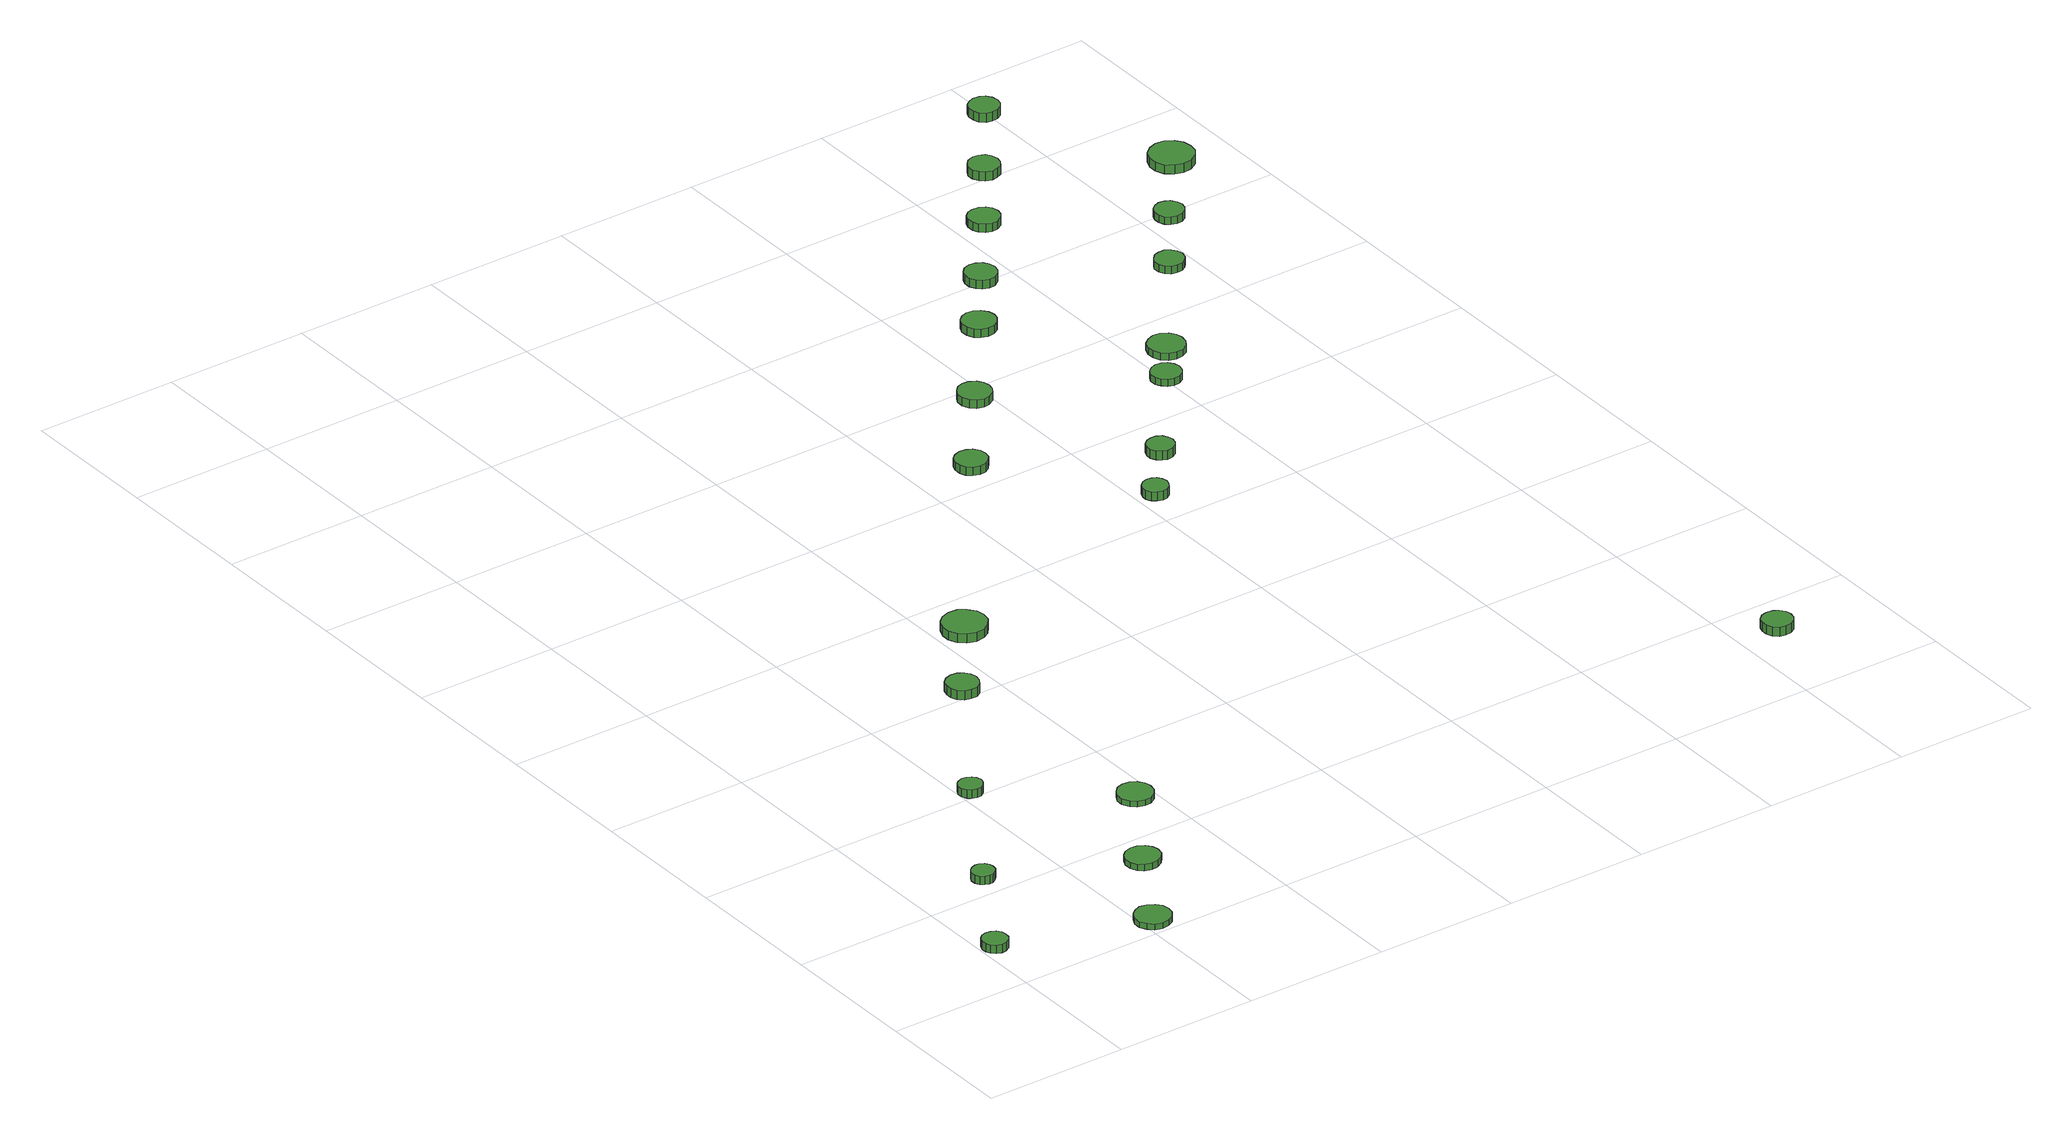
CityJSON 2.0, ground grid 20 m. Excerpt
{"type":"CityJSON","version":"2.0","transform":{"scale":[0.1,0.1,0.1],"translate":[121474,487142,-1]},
"CityObjects":{
"tree1":{"type":"SolitaryVegetationObject","attributes":{"function":"something"},"geometry":[{"type":"MultiSurface","lod":"1","boundaries":[[[0,1,2,3,4,5,6,7,8,9,10,11,12,13,14]],[[15,16,17,18,19,20,21,22,23,24,25,26,27,28,29]],[[0,29,28,1]],[[1,28,27,2]],[[2,27,26,3]],[[3,26,25,4]],[[4,25,24,5]],[[5,24,23,6]],[[6,23,22,7]],[[7,22,21,8]],[[8,21,20,9]],[[9,20,19,10]],[[10,19,18,11]],[[11,18,17,12]],[[12,17,16,13]],[[13,16,15,14]],[[14,15,29,0]]]}]},
"tree2":{"type":"SolitaryVegetationObject","attributes":{"function":"something"},"geometry":[{"type":"MultiSurface","lod":"1","boundaries":[[[30,31,32,33,34,35,36,37,38,39,40,41,42,43,44]],[[45,46,47,48,49,50,51,52,53,54,55,56,57,58,59]],[[30,59,58,31]],[[31,58,57,32]],[[32,57,56,33]],[[33,56,55,34]],[[34,55,54,35]],[[35,54,53,36]],[[36,53,52,37]],[[37,52,51,38]],[[38,51,50,39]],[[39,50,49,40]],[[40,49,48,41]],[[41,48,47,42]],[[42,47,46,43]],[[43,46,45,44]],[[44,45,59,30]]]}]},
"tree3":{"type":"SolitaryVegetationObject","attributes":{"function":"something"},"geometry":[{"type":"MultiSurface","lod":"1","boundaries":[[[60,61,62,63,64,65,66,67,68,69,70,71,72,73,74]],[[75,76,77,78,79,80,81,82,83,84,85,86,87,88,89]],[[60,89,88,61]],[[61,88,87,62]],[[62,87,86,63]],[[63,86,85,64]],[[64,85,84,65]],[[65,84,83,66]],[[66,83,82,67]],[[67,82,81,68]],[[68,81,80,69]],[[69,80,79,70]],[[70,79,78,71]],[[71,78,77,72]],[[72,77,76,73]],[[73,76,75,74]],[[74,75,89,60]]]}]},
"tree4":{"type":"SolitaryVegetationObject","attributes":{"function":"something"},"geometry":[{"type":"MultiSurface","lod":"1","boundaries":[[[90,91,92,93,94,95,96,97,98,99,100,101,102,103,104]],[[105,106,107,108,109,110,111,112,113,114,115,116,117,118,119]],[[90,119,118,91]],[[91,118,117,92]],[[92,117,116,93]],[[93,116,115,94]],[[94,115,114,95]],[[95,114,113,96]],[[96,113,112,97]],[[97,112,111,98]],[[98,111,110,99]],[[99,110,109,100]],[[100,109,108,101]],[[101,108,107,102]],[[102,107,106,103]],[[103,106,105,104]],[[104,105,119,90]]]}]},
"tree5":{"type":"SolitaryVegetationObject","attributes":{"function":"something"},"geometry":[{"type":"MultiSurface","lod":"1","boundaries":[[[120,121,122,123,124,125,126,127,128,129,130,131,132,133,134]],[[135,136,137,138,139,140,141,142,143,144,145,146,147,148,149]],[[120,149,148,121]],[[121,148,147,122]],[[122,147,146,123]],[[123,146,145,124]],[[124,145,144,125]],[[125,144,143,126]],[[126,143,142,127]],[[127,142,141,128]],[[128,141,140,129]],[[129,140,139,130]],[[130,139,138,131]],[[131,138,137,132]],[[132,137,136,133]],[[133,136,135,134]],[[134,135,149,120]]]}]},
"tree6":{"type":"SolitaryVegetationObject","attributes":{"function":"something"},"geometry":[{"type":"MultiSurface","lod":"1","boundaries":[[[150,151,152,153,154,155,156,157,158,159,160,161,162,163,164]],[[165,166,167,168,169,170,171,172,173,174,175,176,177,178,179]],[[150,179,178,151]],[[151,178,177,152]],[[152,177,176,153]],[[153,176,175,154]],[[154,175,174,155]],[[155,174,173,156]],[[156,173,172,157]],[[157,172,171,158]],[[158,171,170,159]],[[159,170,169,160]],[[160,169,168,161]],[[161,168,167,162]],[[162,167,166,163]],[[163,166,165,164]],[[164,165,179,150]]]}]},
"tree7":{"type":"SolitaryVegetationObject","attributes":{"function":"something"},"geometry":[{"type":"MultiSurface","lod":"1","boundaries":[[[180,181,182,183,184,185,186,187,188,189,190,191,192,193,194]],[[195,196,197,198,199,200,201,202,203,204,205,206,207,208,209]],[[180,209,208,181]],[[181,208,207,182]],[[182,207,206,183]],[[183,206,205,184]],[[184,205,204,185]],[[185,204,203,186]],[[186,203,202,187]],[[187,202,201,188]],[[188,201,200,189]],[[189,200,199,190]],[[190,199,198,191]],[[191,198,197,192]],[[192,197,196,193]],[[193,196,195,194]],[[194,195,209,180]]]}]},
"tree8":{"type":"SolitaryVegetationObject","attributes":{"function":"something"},"geometry":[{"type":"MultiSurface","lod":"1","boundaries":[[[210,211,212,213,214,215,216,217,218,219,220,221,222,223,224]],[[225,226,227,228,229,230,231,232,233,234,235,236,237,238,239]],[[210,239,238,211]],[[211,238,237,212]],[[212,237,236,213]],[[213,236,235,214]],[[214,235,234,215]],[[215,234,233,216]],[[216,233,232,217]],[[217,232,231,218]],[[218,231,230,219]],[[219,230,229,220]],[[220,229,228,221]],[[221,228,227,222]],[[222,227,226,223]],[[223,226,225,224]],[[224,225,239,210]]]}]},
"tree9":{"type":"SolitaryVegetationObject","attributes":{"function":"something"},"geometry":[{"type":"MultiSurface","lod":"1","boundaries":[[[240,241,242,243,244,245,246,247,248,249,250,251,252,253,254]],[[255,256,257,258,259,260,261,262,263,264,265,266,267,268,269]],[[240,269,268,241]],[[241,268,267,242]],[[242,267,266,243]],[[243,266,265,244]],[[244,265,264,245]],[[245,264,263,246]],[[246,263,262,247]],[[247,262,261,248]],[[248,261,260,249]],[[249,260,259,250]],[[250,259,258,251]],[[251,258,257,252]],[[252,257,256,253]],[[253,256,255,254]],[[254,255,269,240]]]}]},
"tree10":{"type":"SolitaryVegetationObject","attributes":{"function":"something"},"geometry":[{"type":"MultiSurface","lod":"1","boundaries":[[[270,271,272,273,274,275,276,277,278,279,280,281,282,283,284]],[[285,286,287,288,289,290,291,292,293,294,295,296,297,298,299]],[[270,299,298,271]],[[271,298,297,272]],[[272,297,296,273]],[[273,296,295,274]],[[274,295,294,275]],[[275,294,293,276]],[[276,293,292,277]],[[277,292,291,278]],[[278,291,290,279]],[[279,290,289,280]],[[280,289,288,281]],[[281,288,287,282]],[[282,287,286,283]],[[283,286,285,284]],[[284,285,299,270]]]}]},
"tree11":{"type":"SolitaryVegetationObject","attributes":{"function":"something"},"geometry":[{"type":"MultiSurface","lod":"1","boundaries":[[[300,301,302,303,304,305,306,307,308,309,310,311,312,313,314]],[[315,316,317,318,319,320,321,322,323,324,325,326,327,328,329]],[[300,329,328,301]],[[301,328,327,302]],[[302,327,326,303]],[[303,326,325,304]],[[304,325,324,305]],[[305,324,323,306]],[[306,323,322,307]],[[307,322,321,308]],[[308,321,320,309]],[[309,320,319,310]],[[310,319,318,311]],[[311,318,317,312]],[[312,317,316,313]],[[313,316,315,314]],[[314,315,329,300]]]}]},
"tree12":{"type":"SolitaryVegetationObject","attributes":{"function":"something"},"geometry":[{"type":"MultiSurface","lod":"1","boundaries":[[[330,331,332,333,334,335,336,337,338,339,340,341,342,343,344]],[[345,346,347,348,349,350,351,352,353,354,355,356,357,358,359]],[[330,359,358,331]],[[331,358,357,332]],[[332,357,356,333]],[[333,356,355,334]],[[334,355,354,335]],[[335,354,353,336]],[[336,353,352,337]],[[337,352,351,338]],[[338,351,350,339]],[[339,350,349,340]],[[340,349,348,341]],[[341,348,347,342]],[[342,347,346,343]],[[343,346,345,344]],[[344,345,359,330]]]}]},
"tree13":{"type":"SolitaryVegetationObject","attributes":{"function":"something"},"geometry":[{"type":"MultiSurface","lod":"1","boundaries":[[[360,361,362,363,364,365,366,367,368,369,370,371,372,373,374]],[[375,376,377,378,379,380,381,382,383,384,385,386,387,388,389]],[[360,389,388,361]],[[361,388,387,362]],[[362,387,386,363]],[[363,386,385,364]],[[364,385,384,365]],[[365,384,383,366]],[[366,383,382,367]],[[367,382,381,368]],[[368,381,380,369]],[[369,380,379,370]],[[370,379,378,371]],[[371,378,377,372]],[[372,377,376,373]],[[373,376,375,374]],[[374,375,389,360]]]}]},
"tree14":{"type":"SolitaryVegetationObject","attributes":{"function":"something"},"geometry":[{"type":"MultiSurface","lod":"1","boundaries":[[[390,391,392,393,394,395,396,397,398,399,400,401,402,403,404]],[[405,406,407,408,409,410,411,412,413,414,415,416,417,418,419]],[[390,419,418,391]],[[391,418,417,392]],[[392,417,416,393]],[[393,416,415,394]],[[394,415,414,395]],[[395,414,413,396]],[[396,413,412,397]],[[397,412,411,398]],[[398,411,410,399]],[[399,410,409,400]],[[400,409,408,401]],[[401,408,407,402]],[[402,407,406,403]],[[403,406,405,404]],[[404,405,419,390]]]}]},
"tree15":{"type":"SolitaryVegetationObject","attributes":{"function":"something"},"geometry":[{"type":"MultiSurface","lod":"1","boundaries":[[[420,421,422,423,424,425,426,427,428,429,430,431,432,433,434]],[[435,436,437,438,439,440,441,442,443,444,445,446,447,448,449]],[[420,449,448,421]],[[421,448,447,422]],[[422,447,446,423]],[[423,446,445,424]],[[424,445,444,425]],[[425,444,443,426]],[[426,443,442,427]],[[427,442,441,428]],[[428,441,440,429]],[[429,440,439,430]],[[430,439,438,431]],[[431,438,437,432]],[[432,437,436,433]],[[433,436,435,434]],[[434,435,449,420]]]}]},
"tree16":{"type":"SolitaryVegetationObject","attributes":{"function":"something"},"geometry":[{"type":"MultiSurface","lod":"1","boundaries":[[[450,451,452,453,454,455,456,457,458,459,460,461,462,463,464]],[[465,466,467,468,469,470,471,472,473,474,475,476,477,478,479]],[[450,479,478,451]],[[451,478,477,452]],[[452,477,476,453]],[[453,476,475,454]],[[454,475,474,455]],[[455,474,473,456]],[[456,473,472,457]],[[457,472,471,458]],[[458,471,470,459]],[[459,470,469,460]],[[460,469,468,461]],[[461,468,467,462]],[[462,467,466,463]],[[463,466,465,464]],[[464,465,479,450]]]}]},
"tree17":{"type":"SolitaryVegetationObject","attributes":{"function":"something"},"geometry":[{"type":"MultiSurface","lod":"1","boundaries":[[[480,481,482,483,484,485,486,487,488,489,490,491,492,493,494]],[[495,496,497,498,499,500,501,502,503,504,505,506,507,508,509]],[[480,509,508,481]],[[481,508,507,482]],[[482,507,506,483]],[[483,506,505,484]],[[484,505,504,485]],[[485,504,503,486]],[[486,503,502,487]],[[487,502,501,488]],[[488,501,500,489]],[[489,500,499,490]],[[490,499,498,491]],[[491,498,497,492]],[[492,497,496,493]],[[493,496,495,494]],[[494,495,509,480]]]}]},
"tree18":{"type":"SolitaryVegetationObject","attributes":{"function":"something"},"geometry":[{"type":"MultiSurface","lod":"1","boundaries":[[[510,511,512,513,514,515,516,517,518,519,520,521,522,523,524]],[[525,526,527,528,529,530,531,532,533,534,535,536,537,538,539]],[[510,539,538,511]],[[511,538,537,512]],[[512,537,536,513]],[[513,536,535,514]],[[514,535,534,515]],[[515,534,533,516]],[[516,533,532,517]],[[517,532,531,518]],[[518,531,530,519]],[[519,530,529,520]],[[520,529,528,521]],[[521,528,527,522]],[[522,527,526,523]],[[523,526,525,524]],[[524,525,539,510]]]}]},
"tree19":{"type":"SolitaryVegetationObject","attributes":{"function":"something"},"geometry":[{"type":"MultiSurface","lod":"1","boundaries":[[[540,541,542,543,544,545,546,547,548,549,550,551,552,553,554]],[[555,556,557,558,559,560,561,562,563,564,565,566,567,568,569]],[[540,569,568,541]],[[541,568,567,542]],[[542,567,566,543]],[[543,566,565,544]],[[544,565,564,545]],[[545,564,563,546]],[[546,563,562,547]],[[547,562,561,548]],[[548,561,560,549]],[[549,560,559,550]],[[550,559,558,551]],[[551,558,557,552]],[[552,557,556,553]],[[553,556,555,554]],[[554,555,569,540]]]}]},
"tree20":{"type":"SolitaryVegetationObject","attributes":{"function":"something"},"geometry":[{"type":"MultiSurface","lod":"1","boundaries":[[[570,571,572,573,574,575,576,577,578,579,580,581,582,583,584]],[[585,586,587,588,589,590,591,592,593,594,595,596,597,598,599]],[[570,599,598,571]],[[571,598,597,572]],[[572,597,596,573]],[[573,596,595,574]],[[574,595,594,575]],[[575,594,593,576]],[[576,593,592,577]],[[577,592,591,578]],[[578,591,590,579]],[[579,590,589,580]],[[580,589,588,581]],[[581,588,587,582]],[[582,587,586,583]],[[583,586,585,584]],[[584,585,599,570]]]}]},
"tree21":{"type":"SolitaryVegetationObject","attributes":{"function":"something"},"geometry":[{"type":"MultiSurface","lod":"1","boundaries":[[[600,601,602,603,604,605,606,607,608,609,610,611,612,613,614]],[[615,616,617,618,619,620,621,622,623,624,625,626,627,628,629]],[[600,629,628,601]],[[601,628,627,602]],[[602,627,626,603]],[[603,626,625,604]],[[604,625,624,605]],[[605,624,623,606]],[[606,623,622,607]],[[607,622,621,608]],[[608,621,620,609]],[[609,620,619,610]],[[610,619,618,611]],[[611,618,617,612]],[[612,617,616,613]],[[613,616,615,614]],[[614,615,629,600]]]}]},
"tree22":{"type":"SolitaryVegetationObject","attributes":{"function":"something"},"geometry":[{"type":"MultiSurface","lod":"1","boundaries":[[[630,631,632,633,634,635,636,637,638,639,640,641,642,643,644]],[[645,646,647,648,649,650,651,652,653,654,655,656,657,658,659]],[[630,659,658,631]],[[631,658,657,632]],[[632,657,656,633]],[[633,656,655,634]],[[634,655,654,635]],[[635,654,653,636]],[[636,653,652,637]],[[637,652,651,638]],[[638,651,650,639]],[[639,650,649,640]],[[640,649,648,641]],[[641,648,647,642]],[[642,647,646,643]],[[643,646,645,644]],[[644,645,659,630]]]}]},
"tree23":{"type":"SolitaryVegetationObject","attributes":{"function":"something"},"geometry":[{"type":"MultiSurface","lod":"1","boundaries":[[[660,661,662,663,664,665,666,667,668,669,670,671,672,673,674]],[[675,676,677,678,679,680,681,682,683,684,685,686,687,688,689]],[[660,689,688,661]],[[661,688,687,662]],[[662,687,686,663]],[[663,686,685,664]],[[664,685,684,665]],[[665,684,683,666]],[[666,683,682,667]],[[667,682,681,668]],[[668,681,680,669]],[[669,680,679,670]],[[670,679,678,671]],[[671,678,677,672]],[[672,677,676,673]],[[673,676,675,674]],[[674,675,689,660]]]}]}
},
"vertices":[
[38,94,18],[37,101,18],[33,107,18],[26,110,18],[19,111,18],[12,109,18],[7,104,18],[4,97,18],[4,90,18],[7,84,18],[12,79,18],[19,76,18],[26,77,18],[33,81,18],[37,87,18],[37,87,6],[33,81,6],[26,77,6],[19,76,6],[12,79,6],[7,84,6],[4,90,6],[4,97,6],[7,104,6],[12,109,6],[19,111,6],[26,110,6],[33,107,6],[37,101,6],[38,94,6],
[122,236,18],[121,242,18],[117,247,18],[111,251,18],[105,251,18],[99,249,18],[94,245,18],[91,239,18],[91,232,18],[94,226,18],[99,222,18],[105,220,18],[111,220,18],[117,224,18],[121,229,18],[121,229,6],[117,224,6],[111,220,6],[105,220,6],[99,222,6],[94,226,6],[91,232,6],[91,239,6],[94,245,6],[99,249,6],[105,251,6],[111,251,6],[117,247,6],[121,242,6],[122,236,6],
[242,30,14],[240,40,14],[234,48,14],[225,53,14],[215,55,14],[205,51,14],[198,45,14],[193,35,14],[193,25,14],[198,16,14],[205,9,14],[215,6,14],[225,7,14],[234,12,14],[240,20,14],[240,20,6],[234,12,6],[225,7,6],[215,6,6],[205,9,6],[198,16,6],[193,25,6],[193,35,6],[198,45,6],[205,51,6],[215,55,6],[225,53,6],[234,48,6],[240,40,6],[242,30,6],
[315,152,15],[313,161,15],[307,169,15],[298,174,15],[289,175,15],[279,172,15],[272,166,15],[268,157,15],[268,147,15],[272,138,15],[279,132,15],[289,129,15],[298,130,15],[307,135,15],[313,142,15],[313,142,6],[307,135,6],[298,130,6],[289,129,6],[279,132,6],[272,138,6],[268,147,6],[268,157,6],[272,166,6],[279,172,6],[289,175,6],[298,174,6],[307,169,6],[313,161,6],[315,152,6],
[234,414,18],[232,421,18],[228,426,18],[222,429,18],[216,430,18],[209,428,18],[204,424,18],[201,417,18],[201,411,18],[204,404,18],[209,400,18],[216,398,18],[222,398,18],[228,402,18],[232,407,18],[232,407,6],[228,402,6],[222,398,6],[216,398,6],[209,400,6],[204,404,6],[201,411,6],[201,417,6],[204,424,6],[209,428,6],[216,430,6],[222,429,6],[228,426,6],[232,421,6],[234,414,6],
[399,283,14],[397,293,14],[391,301,14],[383,306,14],[373,307,14],[363,304,14],[356,297,14],[351,288,14],[351,278,14],[356,268,14],[363,262,14],[373,259,14],[383,260,14],[391,265,14],[397,273,14],[397,273,6],[391,265,6],[383,260,6],[373,259,6],[363,262,6],[356,268,6],[351,278,6],[351,288,6],[356,297,6],[363,304,6],[373,307,6],[383,306,6],[391,301,6],[397,293,6],[399,283,6],
[374,616,20],[372,625,20],[367,632,20],[359,637,20],[350,638,20],[341,635,20],[334,629,20],[331,620,20],[331,611,20],[334,603,20],[341,596,20],[350,594,20],[359,594,20],[367,599,20],[372,607,20],[372,607,7],[367,599,7],[359,594,7],[350,594,7],[341,596,7],[334,603,7],[331,611,7],[331,620,7],[334,629,7],[341,635,7],[350,638,7],[359,637,7],[367,632,7],[372,625,7],[374,616,7],
[465,725,25],[463,737,25],[455,747,25],[445,754,25],[432,755,25],[420,751,25],[411,743,25],[406,731,25],[406,719,25],[411,707,25],[420,699,25],[432,695,25],[445,697,25],[455,703,25],[463,713,25],[463,713,12],[455,703,12],[445,697,12],[432,695,12],[420,699,12],[411,707,12],[406,719,12],[406,731,12],[411,743,12],[420,751,12],[432,755,12],[445,754,12],[455,747,12],[463,737,12],[465,725,12],
[701,1045,21],[700,1054,21],[694,1062,21],[686,1066,21],[677,1067,21],[668,1064,21],[661,1058,21],[658,1050,21],[658,1040,21],[661,1032,21],[668,1026,21],[677,1023,21],[686,1024,21],[694,1029,21],[700,1036,21],[700,1036,9],[694,1029,9],[686,1024,9],[677,1023,9],[668,1026,9],[661,1032,9],[658,1040,9],[658,1050,9],[661,1058,9],[668,1064,9],[677,1067,9],[686,1066,9],[694,1062,9],[700,1054,9],[701,1045,9],
[840,853,25],[838,860,25],[834,866,25],[828,869,25],[821,870,25],[814,868,25],[808,863,25],[805,856,25],[805,849,25],[808,842,25],[814,838,25],[821,835,25],[828,836,25],[834,840,25],[838,846,25],[838,846,12],[834,840,12],[828,836,12],[821,835,12],[814,838,12],[808,842,12],[805,849,12],[805,856,12],[808,863,12],[814,868,12],[821,870,12],[828,869,12],[834,866,12],[838,860,12],[840,853,12],
[805,1179,18],[803,1188,18],[798,1196,18],[789,1201,18],[780,1202,18],[771,1199,18],[764,1192,18],[760,1184,18],[760,1174,18],[764,1165,18],[771,1159,18],[780,1156,18],[789,1157,18],[798,1162,18],[803,1170,18],[803,1170,6],[798,1162,6],[789,1157,6],[780,1156,6],[771,1159,6],[764,1165,6],[760,1174,6],[760,1184,6],[764,1192,6],[771,1199,6],[780,1202,6],[789,1201,6],[798,1196,6],[803,1188,6],[805,1179,6],
[911,938,19],[909,945,19],[905,952,19],[898,956,19],[890,956,19],[883,954,19],[877,949,19],[874,942,19],[874,934,19],[877,927,19],[883,922,19],[890,919,19],[898,920,19],[905,924,19],[909,930,19],[909,930,6],[905,924,6],[898,920,6],[890,919,6],[883,922,6],[877,927,6],[874,934,6],[874,942,6],[877,949,6],[883,954,6],[890,956,6],[898,956,6],[905,952,6],[909,945,6],[911,938,6],
[911,1314,18],[909,1323,18],[903,1331,18],[895,1336,18],[885,1337,18],[876,1334,18],[869,1328,18],[865,1319,18],[865,1309,18],[869,1300,18],[876,1294,18],[885,1291,18],[895,1292,18],[903,1297,18],[909,1305,18],[909,1305,6],[903,1297,6],[895,1292,6],[885,1291,6],[876,1294,6],[869,1300,6],[865,1309,6],[865,1319,6],[869,1328,6],[876,1334,6],[885,1337,6],[895,1336,6],[903,1331,6],[909,1323,6],[911,1314,6],
[1277,137,24],[1275,145,24],[1270,152,24],[1263,156,24],[1254,157,24],[1246,155,24],[1239,149,24],[1236,141,24],[1236,132,24],[1239,124,24],[1246,118,24],[1254,116,24],[1263,117,24],[1270,121,24],[1275,128,24],[1275,128,11],[1270,121,11],[1263,117,11],[1254,116,11],[1246,118,11],[1239,124,11],[1236,132,11],[1236,141,11],[1239,149,11],[1246,155,11],[1254,157,11],[1263,156,11],[1270,152,11],[1275,145,11],[1277,137,11],
[1025,1080,16],[1023,1088,16],[1018,1095,16],[1011,1099,16],[1002,1100,16],[994,1097,16],[988,1092,16],[984,1084,16],[984,1075,16],[988,1068,16],[994,1062,16],[1002,1059,16],[1011,1060,16],[1018,1064,16],[1023,1071,16],[1023,1071,6],[1018,1064,6],[1011,1060,6],[1002,1059,6],[994,1062,6],[988,1068,6],[984,1075,6],[984,1084,6],[988,1092,6],[994,1097,6],[1002,1100,6],[1011,1099,6],[1018,1095,6],[1023,1088,6],[1025,1080,6],
[980,1407,18],[978,1416,18],[973,1423,18],[965,1428,18],[956,1429,18],[947,1426,18],[941,1420,18],[937,1412,18],[937,1402,18],[941,1394,18],[947,1388,18],[956,1385,18],[965,1386,18],[973,1391,18],[978,1398,18],[978,1398,6],[973,1391,6],[965,1386,6],[956,1385,6],[947,1388,6],[941,1394,6],[937,1402,6],[937,1412,6],[941,1420,6],[947,1426,6],[956,1429,6],[965,1428,6],[973,1423,6],[978,1416,6],[980,1407,6],
[1069,1134,16],[1067,1144,16],[1061,1152,16],[1052,1158,16],[1042,1159,16],[1032,1155,16],[1024,1149,16],[1020,1139,16],[1020,1129,16],[1024,1119,16],[1032,1112,16],[1042,1109,16],[1052,1110,16],[1061,1115,16],[1067,1124,16],[1067,1124,6],[1061,1115,6],[1052,1110,6],[1042,1109,6],[1032,1112,6],[1024,1119,6],[1020,1129,6],[1020,1139,6],[1024,1149,6],[1032,1155,6],[1042,1159,6],[1052,1158,6],[1061,1152,6],[1067,1144,6],[1069,1134,6],
[1063,1514,18],[1061,1523,18],[1056,1530,18],[1048,1534,18],[1039,1535,18],[1031,1533,18],[1024,1527,18],[1021,1519,18],[1021,1510,18],[1024,1502,18],[1031,1496,18],[1039,1493,18],[1048,1494,18],[1056,1499,18],[1061,1506,18],[1061,1506,6],[1056,1499,6],[1048,1494,6],[1039,1493,6],[1031,1496,6],[1024,1502,6],[1021,1510,6],[1021,1519,6],[1024,1527,6],[1031,1533,6],[1039,1535,6],[1048,1534,6],[1056,1530,6],[1061,1523,6],[1063,1514,6],
[1188,1297,17],[1186,1305,17],[1181,1311,17],[1174,1316,17],[1166,1316,17],[1158,1314,17],[1152,1308,17],[1148,1301,17],[1148,1292,17],[1152,1285,17],[1158,1279,17],[1166,1277,17],[1174,1278,17],[1181,1282,17],[1186,1288,17],[1186,1288,6],[1181,1282,6],[1174,1278,6],[1166,1277,6],[1158,1279,6],[1152,1285,6],[1148,1292,6],[1148,1301,6],[1152,1308,6],[1158,1314,6],[1166,1316,6],[1174,1316,6],[1181,1311,6],[1186,1305,6],[1188,1297,6],
[1136,1615,19],[1134,1624,19],[1129,1631,19],[1121,1635,19],[1113,1636,19],[1104,1633,19],[1098,1627,19],[1094,1619,19],[1094,1611,19],[1098,1603,19],[1104,1597,19],[1113,1594,19],[1121,1595,19],[1129,1599,19],[1134,1607,19],[1134,1607,6],[1129,1599,6],[1121,1595,6],[1113,1594,6],[1104,1597,6],[1098,1603,6],[1094,1611,6],[1094,1619,6],[1098,1627,6],[1104,1633,6],[1113,1636,6],[1121,1635,6],[1129,1631,6],[1134,1624,6],[1136,1615,6],
[1258,1393,17],[1256,1401,17],[1251,1408,17],[1244,1412,17],[1236,1413,17],[1228,1410,17],[1222,1405,17],[1219,1397,17],[1219,1389,17],[1222,1381,17],[1228,1376,17],[1236,1373,17],[1244,1374,17],[1251,1378,17],[1256,1385,17],[1256,1385,6],[1251,1378,6],[1244,1374,6],[1236,1373,6],[1228,1376,6],[1222,1381,6],[1219,1389,6],[1219,1397,6],[1222,1405,6],[1228,1410,6],[1236,1413,6],[1244,1412,6],[1251,1408,6],[1256,1401,6],[1258,1393,6],
[1214,1721,25],[1212,1730,25],[1207,1737,25],[1200,1741,25],[1191,1742,25],[1183,1739,25],[1176,1734,25],[1173,1726,25],[1173,1717,25],[1176,1709,25],[1183,1703,25],[1191,1701,25],[1200,1702,25],[1207,1706,25],[1212,1713,25],[1212,1713,12],[1207,1706,12],[1200,1702,12],[1191,1701,12],[1183,1703,12],[1176,1709,12],[1173,1717,12],[1173,1726,12],[1176,1734,12],[1183,1739,12],[1191,1742,12],[1200,1741,12],[1207,1737,12],[1212,1730,12],[1214,1721,12],
[1348,1498,19],[1346,1510,19],[1339,1520,19],[1328,1527,19],[1315,1528,19],[1304,1524,19],[1294,1516,19],[1289,1504,19],[1289,1492,19],[1294,1480,19],[1304,1472,19],[1315,1468,19],[1328,1470,19],[1339,1476,19],[1346,1486,19],[1346,1486,6],[1339,1476,6],[1328,1470,6],[1315,1468,6],[1304,1472,6],[1294,1480,6],[1289,1492,6],[1289,1504,6],[1294,1516,6],[1304,1524,6],[1315,1528,6],[1328,1527,6],[1339,1520,6],[1346,1510,6],[1348,1498,6]
]}
